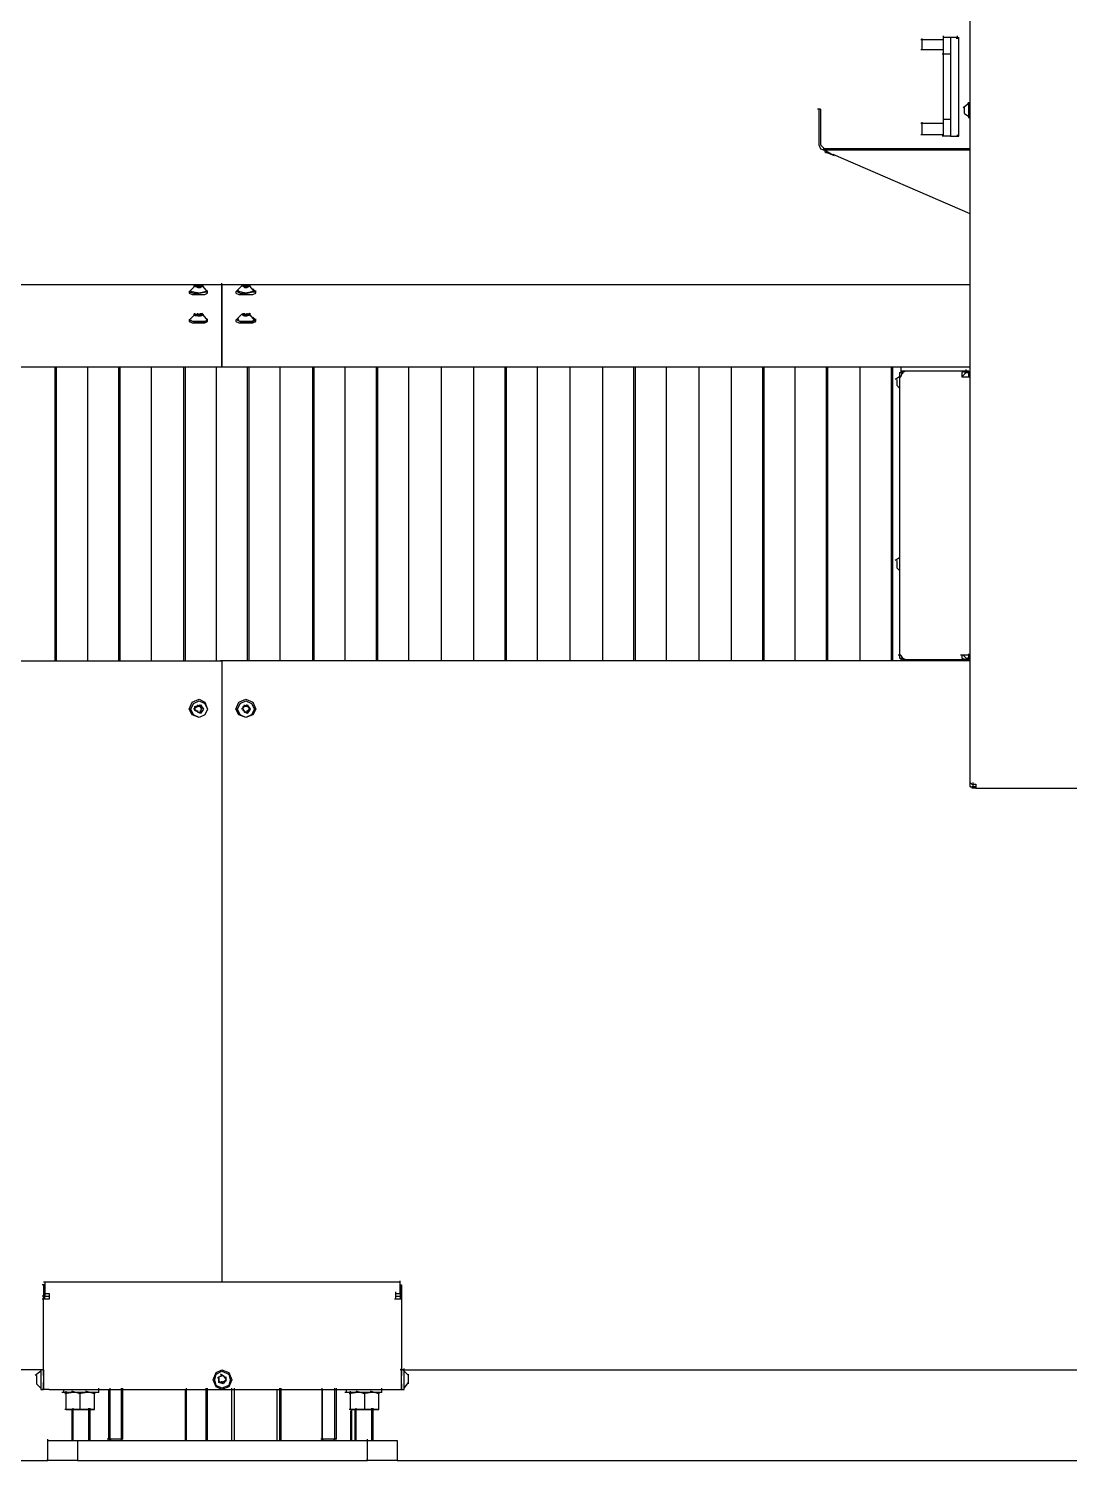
# Model space of a CAD drawing. Header units: inches. Extents: x 13215 to 16529, y 27038 to 34809.
# Drawn here: x 14732 to 15613, y 32418 to 33630 of the extents above; entities that cross this region are included whole.
import ezdxf

# ---------------------------------------------------------------- set-up
doc = ezdxf.new("R2010")
doc.units = ezdxf.units.IN
doc.header["$MEASUREMENT"] = 0
doc.layers.add('MAQUINAS', color=181, linetype='Continuous')

msp = doc.modelspace()

# ---------------------------------------------------------------- linework, layer by layer
at = {"layer": 'MAQUINAS'}
for points in [[(15529.1, 32991.8), (15529.1, 33772.7)], [(15506.4, 33620.6), (15487.2, 33620.6)], [(15488.4, 33612.2), (15488.4, 33621.8)], [(15506.4, 33608.6), (15506.4, 33624.2)], [(15506.4, 33623), (15512.4, 33623)], [(15512.4, 33623), (15512.4, 33539.1)], [(15512.4, 33623), (15518.3, 33623)], [(15519.5, 33621.8), (15517.1, 33621.8)], [(15518.3, 33621.8), (15518.3, 33624.2)], [(15519.5, 33539.1), (15519.5, 33623)], [(15506.4, 33612.2), (15487.2, 33612.2)], [(15512.4, 33608.6), (15505.2, 33608.6)], [(15506.4, 33553.5), (15506.4, 33609.8)], [(15527.9, 33566.7), (15523.1, 33563.1)], [(15524.3, 33558.3), (15524.3, 33564.3)], [(15529.1, 33566.7), (15526.7, 33566.7)], [(15527.9, 33554.7), (15527.9, 33567.9)], [(15402.2, 33561.9), (15399.8, 33561.9)], [(15401, 33561.9), (15401, 33531.9)], [(15402.2, 33561.9), (15402.2, 33531.9)], [(15506.4, 33539.1), (15506.4, 33554.7)], [(15506.4, 33553.5), (15512.4, 33553.5)], [(15524.3, 33558.3), (15527.9, 33555.9)], [(15527.9, 33554.7), (15529.1, 33554.7)], [(15506.4, 33549.9), (15487.2, 33549.9)], [(15506.4, 33540.3), (15487.2, 33540.3)], [(15488.4, 33540.3), (15488.4, 33551.1)], [(15518.3, 33539.1), (15518.3, 33540.3)], [(15401, 33531.9), (15402.2, 33528.4), (15405.8, 33527.2)], [(15402.2, 33531.9), (15405.8, 33528.4)], [(15529.1, 33528.4), (15404.6, 33528.4)], [(15405.8, 33528.4), (15405.8, 33527.2)], [(15512.4, 33539.1), (15505.2, 33539.1)], [(15512.4, 33539.1), (15518.3, 33539.1)], [(15518.3, 33539.1), (15519.5, 33539.1)], [(15529.1, 33527.2), (15404.6, 33527.2)], [(15414.1, 33522.4), (15405.8, 33527.2)], [(15414.1, 33522.4), (15405.8, 33526)], [(15407, 33527.2), (15407, 33526)], [(15407, 33524.8), (15407, 33527.2)], [(15529.1, 33473.3), (15412.9, 33523.6)], [(14895.5, 33413.4), (13410.3, 33413.4)], [(14872.7, 33412.2), (14868, 33407.4)], [(14869.2, 33408.6), (14868, 33407.4), (14871.6, 33406.2), (14876.3, 33406.2), (14882.3, 33407.4), (14883.5, 33407.4)], [(14868, 33407.4), (14868, 33406.2)], [(14883.5, 33407.4), (14881.1, 33407.4), (14876.3, 33406.2), (14870.4, 33407.4), (14869.2, 33407.4)], [(14875.1, 33412.2), (14871.6, 33412.2)], [(14872.7, 33412.2), (14872.7, 33413.4)], [(14875.1, 33412.2), (14872.7, 33412.2)], [(14872.7, 33412.2), (14875.1, 33411)], [(14879.9, 33412.2), (14877.5, 33411), (14872.7, 33412.2), (14879.9, 33412.2)], [(14877.5, 33412.2), (14873.9, 33412.2)], [(14877.5, 33412.2), (14873.9, 33412.2)], [(14875.1, 33412.2), (14875.1, 33413.4)], [(14875.1, 33411), (14875.1, 33413.4)], [(14875.1, 33412.2), (14875.1, 33411)], [(14875.1, 33411), (14875.1, 33412.2)], [(14875.1, 33411), (14877.5, 33411)], [(14878.7, 33412.2), (14876.3, 33412.2)], [(14877.5, 33412.2), (14877.5, 33413.4)], [(14877.5, 33411), (14877.5, 33413.4)], [(14877.5, 33411), (14878.7, 33413.4)], [(14877.5, 33412.2), (14877.5, 33411)], [(14877.5, 33411), (14877.5, 33412.2)], [(14878.7, 33412.2), (14877.5, 33412.2)], [(14878.7, 33412.2), (14878.7, 33413.4)], [(14883.5, 33407.4), (14878.7, 33413.4)], [(14883.5, 33407.4), (14881.1, 33409.8)], [(14883.5, 33407.4), (14883.5, 33408.6)], [(14883.5, 33406.2), (14883.5, 33408.6)], [(15529.1, 33413.4), (14894.3, 33413.4)], [(14895.5, 33373.8), (14895.5, 33414.6)], [(14895.5, 33413.4), (14895.5, 33414.6)], [(14895.5, 33413.4), (14895.5, 33414.6)], [(14895.5, 33413.4), (14895.5, 33373.8)], [(14912.3, 33412.2), (14907.5, 33407.4)], [(14907.5, 33407.4), (14907.5, 33406.2)], [(14909.9, 33408.6), (14908.7, 33407.4), (14911.1, 33406.2), (14917.1, 33406.2), (14921.9, 33407.4), (14924.3, 33407.4)], [(14908.7, 33407.4), (14908.7, 33408.6)], [(14923.1, 33407.4), (14920.7, 33407.4), (14915.9, 33406.2), (14911.1, 33407.4), (14908.7, 33407.4)], [(14914.7, 33412.2), (14912.3, 33412.2)], [(14913.5, 33412.2), (14913.5, 33413.4)], [(14917.1, 33412.2), (14913.5, 33412.2)], [(14914.7, 33412.2), (14913.5, 33412.2)], [(14917.1, 33412.2), (14913.5, 33412.2)], [(14913.5, 33412.2), (14914.7, 33411)], [(14919.5, 33412.2), (14917.1, 33411), (14913.5, 33412.2), (14919.5, 33412.2)], [(14914.7, 33412.2), (14914.7, 33413.4)], [(14914.7, 33411), (14914.7, 33413.4)], [(14914.7, 33412.2), (14914.7, 33411)], [(14914.7, 33411), (14914.7, 33412.2)], [(14914.7, 33411), (14917.1, 33411)], [(14919.5, 33412.2), (14915.9, 33412.2)], [(14917.1, 33412.2), (14917.1, 33413.4)], [(14917.1, 33411), (14917.1, 33413.4)], [(14917.1, 33411), (14919.5, 33413.4)], [(14917.1, 33412.2), (14917.1, 33411)], [(14917.1, 33411), (14917.1, 33412.2)], [(14919.5, 33412.2), (14917.1, 33412.2)], [(14923.1, 33407.4), (14918.3, 33413.4)], [(14919.5, 33412.2), (14919.5, 33413.4)], [(14924.3, 33407.4), (14921.9, 33409.8)], [(14924.3, 33406.2), (14924.3, 33408.6)], [(14868, 33406.2), (14870.4, 33405), (14881.1, 33405), (14883.5, 33406.2)], [(14907.5, 33406.2), (14909.9, 33405), (14921.9, 33405), (14924.3, 33406.2)], [(14872.7, 33388.2), (14868, 33383.4)], [(14869.2, 33384.6), (14868, 33383.4), (14871.6, 33382.2), (14882.3, 33382.2), (14883.5, 33383.4)], [(14868, 33383.4), (14868, 33382.2)], [(14883.5, 33383.4), (14881.1, 33382.2), (14870.4, 33382.2), (14869.2, 33383.4)], [(14875.1, 33388.2), (14871.6, 33388.2)], [(14872.7, 33388.2), (14872.7, 33389.4)], [(14875.1, 33388.2), (14873.9, 33388.2), (14873.9, 33387), (14872.7, 33387), (14872.7, 33388.2)], [(14872.7, 33388.2), (14875.1, 33387)], [(14879.9, 33388.2), (14877.5, 33387), (14872.7, 33387), (14872.7, 33388.2), (14879.9, 33388.2)], [(14877.5, 33388.2), (14873.9, 33388.2)], [(14877.5, 33388.2), (14873.9, 33388.2)], [(14875.1, 33388.2), (14875.1, 33389.4)], [(14875.1, 33387), (14875.1, 33389.4)], [(14875.1, 33388.2), (14875.1, 33387)], [(14875.1, 33387), (14875.1, 33388.2)], [(14875.1, 33387), (14877.5, 33387)], [(14878.7, 33388.2), (14876.3, 33388.2)], [(14877.5, 33388.2), (14877.5, 33389.4)], [(14877.5, 33387), (14877.5, 33389.4)], [(14877.5, 33387), (14878.7, 33389.4)], [(14877.5, 33388.2), (14877.5, 33387)], [(14877.5, 33387), (14877.5, 33388.2)], [(14878.7, 33388.2), (14878.7, 33387), (14877.5, 33387), (14877.5, 33388.2)], [(14878.7, 33388.2), (14878.7, 33389.4)], [(14883.5, 33383.4), (14878.7, 33389.4)], [(14883.5, 33383.4), (14881.1, 33385.8)], [(14883.5, 33382.2), (14883.5, 33384.6)], [(14883.5, 33383.4), (14883.5, 33384.6)], [(14912.3, 33388.2), (14907.5, 33383.4)], [(14907.5, 33383.4), (14907.5, 33382.2)], [(14909.9, 33384.6), (14908.7, 33383.4), (14911.1, 33382.2), (14921.9, 33382.2), (14924.3, 33383.4)], [(14908.7, 33383.4), (14908.7, 33384.6)], [(14923.1, 33383.4), (14920.7, 33382.2), (14911.1, 33382.2), (14908.7, 33383.4)], [(14914.7, 33388.2), (14912.3, 33388.2)], [(14913.5, 33388.2), (14913.5, 33389.4)], [(14917.1, 33388.2), (14913.5, 33388.2)], [(14914.7, 33388.2), (14914.7, 33387), (14913.5, 33387), (14913.5, 33388.2)], [(14917.1, 33388.2), (14913.5, 33388.2)], [(14913.5, 33388.2), (14914.7, 33387)], [(14919.5, 33388.2), (14917.1, 33387), (14913.5, 33387), (14913.5, 33388.2), (14919.5, 33388.2)], [(14914.7, 33388.2), (14914.7, 33389.4)], [(14914.7, 33387), (14914.7, 33389.4)], [(14914.7, 33388.2), (14914.7, 33387)], [(14914.7, 33387), (14914.7, 33388.2)], [(14914.7, 33387), (14917.1, 33387)], [(14919.5, 33388.2), (14915.9, 33388.2)], [(14917.1, 33388.2), (14917.1, 33389.4)], [(14917.1, 33387), (14917.1, 33389.4)], [(14917.1, 33387), (14919.5, 33389.4)], [(14917.1, 33388.2), (14917.1, 33387)], [(14917.1, 33387), (14917.1, 33388.2)], [(14919.5, 33388.2), (14918.3, 33387), (14918.3, 33388.2), (14917.1, 33388.2)], [(14923.1, 33383.4), (14918.3, 33389.4)], [(14919.5, 33388.2), (14919.5, 33389.4)], [(14924.3, 33383.4), (14921.9, 33385.8)], [(14924.3, 33382.2), (14924.3, 33384.6)], [(14868, 33382.2), (14870.4, 33381), (14881.1, 33381), (14883.5, 33382.2)], [(14895.5, 33369.1), (14895.5, 33375)], [(14895.5, 33373.8), (14895.5, 33369.1)], [(14895.5, 33343.9), (14895.5, 33370.3)], [(14907.5, 33382.2), (14909.9, 33381), (14921.9, 33381), (14924.3, 33382.2)], [(14895.5, 33369.1), (14895.5, 33343.9)], [(13411.5, 33343.9), (14895.5, 33343.9)], [(14754.2, 33343.9), (14754.2, 33094.8)], [(14755.4, 33343.9), (14755.4, 33094.8)], [(14781.7, 33343.9), (14781.7, 33094.8)], [(14808.1, 33343.9), (14808.1, 33094.8)], [(14809.3, 33343.9), (14809.3, 33094.8)], [(14835.6, 33343.9), (14835.6, 33094.8)], [(14863.2, 33343.9), (14863.2, 33094.8)], [(14864.4, 33343.9), (14864.4, 33094.8)], [(14890.7, 33343.9), (14890.7, 33094.8)], [(14895.5, 33343.9), (15529.1, 33343.9)], [(14917.1, 33343.9), (14917.1, 33094.8)], [(14918.3, 33343.9), (14918.3, 33094.8)], [(14944.6, 33343.9), (14944.6, 33094.8)], [(14972.2, 33343.9), (14972.2, 33094.8)], [(14973.4, 33343.9), (14973.4, 33094.8)], [(14999.7, 33343.9), (14999.7, 33094.8)], [(15026.1, 33343.9), (15026.1, 33094.8)], [(15027.3, 33343.9), (15027.3, 33094.8)], [(15053.6, 33343.9), (15053.6, 33094.8)], [(15081.2, 33343.9), (15081.2, 33094.8)], [(15081.2, 33343.9), (15081.2, 33094.8)], [(15108.7, 33343.9), (15108.7, 33094.8)], [(15135.1, 33343.9), (15135.1, 33094.8)], [(15136.3, 33343.9), (15136.3, 33094.8)], [(15162.6, 33343.9), (15162.6, 33094.8)], [(15190.2, 33343.9), (15190.2, 33094.8)], [(15190.2, 33343.9), (15190.2, 33094.8)], [(15217.7, 33343.9), (15217.7, 33094.8)], [(15244.1, 33343.9), (15244.1, 33094.8)], [(15245.3, 33343.9), (15245.3, 33094.8)], [(15271.6, 33343.9), (15271.6, 33094.8)], [(15299.2, 33343.9), (15299.2, 33094.8)], [(15299.2, 33343.9), (15299.2, 33094.8)], [(15326.7, 33343.9), (15326.7, 33094.8)], [(15353.1, 33343.9), (15353.1, 33094.8)], [(15354.2, 33343.9), (15354.2, 33094.8)], [(15380.6, 33343.9), (15380.6, 33094.8)], [(15407, 33343.9), (15407, 33094.8)], [(15408.1, 33343.9), (15408.1, 33094.8)], [(15435.7, 33343.9), (15435.7, 33094.8)], [(15462, 33343.9), (15462, 33094.8)], [(15463.2, 33343.9), (15463.2, 33094.8)], [(15463.2, 33343.9), (15463.2, 33094.8)], [(15469.2, 33335.5), (15465.6, 33333.1)], [(15469.2, 33339.1), (15471.6, 33339.1)], [(15469.2, 33339.1), (15469.2, 33335.5)], [(15469.2, 33335.5), (15470.4, 33335.5)], [(15469.2, 33335.5), (15469.2, 33099.6)], [(15470.4, 33343.9), (15470.4, 33339.1)], [(15470.4, 33335.5), (15471.6, 33339.1), (15474, 33340.3)], [(15474, 33340.3), (15470.4, 33340.3)], [(15471.6, 33339.1), (15471.6, 33340.3)], [(15471.6, 33339.1), (15471.6, 33340.3)], [(15471.6, 33340.3), (15471.6, 33339.1)], [(15471.6, 33339.1), (15471.6, 33337.9)], [(15525.5, 33340.3), (15472.8, 33340.3)], [(15525.5, 33340.3), (15521.9, 33339.1), (15521.9, 33335.5)], [(15525.5, 33339.1), (15521.9, 33335.5)], [(15521.9, 33335.5), (15529.1, 33335.5)], [(15527.9, 33340.3), (15524.3, 33340.3)], [(15524.3, 33339.1), (15527.9, 33339.1)], [(15527.9, 33339.1), (15524.3, 33339.1)], [(15525.5, 33339.1), (15525.5, 33341.5)], [(15529.1, 33339.1), (15526.7, 33339.1)], [(15527.9, 33335.5), (15527.9, 33340.3)], [(15527.9, 33340.3), (15527.9, 33339.1)], [(15466.8, 33333.1), (15466.8, 33328.3)], [(15466.8, 33328.3), (15469.2, 33325.9)], [(15469.2, 33182.2), (15465.6, 33179.8)], [(15466.8, 33179.8), (15466.8, 33173.8)], [(15466.8, 33173.8), (15469.2, 33171.4)], [(13411.5, 33094.8), (14895.5, 33094.8)], [(15529.1, 33094.8), (14894.3, 33094.8)], [(14895.5, 33094.8), (14895.5, 32568.9)], [(14895.5, 33094.8), (14895.5, 32568.9)], [(15470.4, 33099.6), (15468, 33099.6)], [(15469.2, 33099.6), (15469.2, 33097.2)], [(15469.2, 33097.2), (15471.6, 33097.2)], [(15474, 33096), (15471.6, 33097.2), (15470.4, 33099.6)], [(15470.4, 33097.2), (15470.4, 33094.8)], [(15471.6, 33097.2), (15471.6, 33098.4)], [(15471.6, 33096), (15471.6, 33098.4)], [(15471.6, 33097.2), (15471.6, 33098.4)], [(15471.6, 33096), (15474, 33096)], [(15474, 33096), (15525.5, 33096)], [(15529.1, 33099.6), (15520.7, 33099.6)], [(15521.9, 33099.6), (15521.9, 33097.2), (15525.5, 33096)], [(15523.1, 33099.6), (15525.5, 33097.2)], [(15525.5, 33097.2), (15525.5, 33096)], [(15525.5, 33097.2), (15527.9, 33097.2)], [(15525.5, 33096), (15527.9, 33096)], [(15529.1, 33097.2), (15526.7, 33097.2)], [(15527.9, 33097.2), (15527.9, 33100.8)], [(15527.9, 33096), (15527.9, 33098.4)], [(14883.5, 33054), (14881.1, 33049.3), (14876.3, 33046.9), (14870.4, 33049.3), (14868, 33054), (14870.4, 33060), (14876.3, 33062.4), (14881.1, 33060), (14883.5, 33054)], [(14883.5, 33054), (14881.1, 33049.3), (14876.3, 33046.9), (14871.6, 33049.3), (14869.2, 33054), (14871.6, 33058.8), (14876.3, 33061.2), (14881.1, 33058.8), (14883.5, 33054)], [(14875.1, 33056.4), (14871.6, 33054)], [(14875.1, 33056.4), (14871.6, 33054)], [(14879.9, 33054), (14877.5, 33050.4), (14872.7, 33052.8), (14872.7, 33056.4), (14877.5, 33057.6), (14879.9, 33054)], [(14872.7, 33054), (14872.7, 33055.2)], [(14877.5, 33056.4), (14873.9, 33056.4)], [(14877.5, 33056.4), (14873.9, 33056.4)], [(14875.1, 33056.4), (14875.1, 33057.6)], [(14878.7, 33054), (14876.3, 33057.6)], [(14878.7, 33054), (14876.3, 33057.6)], [(14877.5, 33056.4), (14877.5, 33057.6)], [(14877.5, 33051.6), (14878.7, 33055.2)], [(14877.5, 33051.6), (14878.7, 33055.2)], [(14878.7, 33054), (14878.7, 33055.2)], [(14924.3, 33054), (14921.9, 33049.3), (14915.9, 33046.9), (14909.9, 33049.3), (14907.5, 33054), (14909.9, 33060), (14915.9, 33062.4), (14921.9, 33060), (14924.3, 33054)], [(14923.1, 33054), (14920.7, 33049.3), (14915.9, 33046.9), (14911.1, 33049.3), (14908.7, 33054), (14911.1, 33058.8), (14915.9, 33061.2), (14920.7, 33058.8), (14923.1, 33054)], [(14914.7, 33056.4), (14912.3, 33054)], [(14914.7, 33056.4), (14912.3, 33054)], [(14919.5, 33054), (14917.1, 33050.4), (14913.5, 33052.8), (14913.5, 33056.4), (14917.1, 33057.6), (14919.5, 33054)], [(14917.1, 33056.4), (14913.5, 33056.4)], [(14917.1, 33056.4), (14913.5, 33056.4)], [(14913.5, 33054), (14913.5, 33055.2)], [(14914.7, 33056.4), (14914.7, 33057.6)], [(14919.5, 33054), (14915.9, 33057.6)], [(14919.5, 33054), (14915.9, 33057.6)], [(14917.1, 33056.4), (14917.1, 33057.6)], [(14917.1, 33051.6), (14919.5, 33055.2)], [(14917.1, 33051.6), (14919.5, 33055.2)], [(14919.5, 33054), (14919.5, 33055.2)], [(14872.7, 33054), (14875.1, 33051.6)], [(14872.7, 33054), (14875.1, 33051.6)], [(14875.1, 33051.6), (14875.1, 33052.8)], [(14875.1, 33051.6), (14877.5, 33051.6)], [(14875.1, 33051.6), (14877.5, 33051.6)], [(14877.5, 33051.6), (14877.5, 33052.8)], [(14913.5, 33054), (14914.7, 33051.6)], [(14913.5, 33054), (14914.7, 33051.6)], [(14914.7, 33051.6), (14914.7, 33052.8)], [(14914.7, 33051.6), (14917.1, 33051.6)], [(14914.7, 33051.6), (14917.1, 33051.6)], [(14917.1, 33051.6), (14917.1, 33052.8)], [(15529.1, 32988.2), (15529.1, 32993)], [(15529.1, 32991.8), (15530.3, 32990.6), (15533.9, 32990.6)], [(15529.1, 32988.2), (15531.5, 32988.2)], [(15533.9, 32988.2), (15530.3, 32988.2)], [(15533.9, 32987), (15530.3, 32987)], [(15531.5, 32988.2), (15531.5, 32991.8)], [(15531.5, 32988.2), (15531.5, 32991.8)], [(15531.5, 32987), (15531.5, 32989.4)], [(15533.9, 32990.6), (15533.9, 32987)], [(15533.9, 32987), (15808.2, 32987)], [(15046.4, 32559.4), (15046.4, 32570.1)], [(14745.8, 32566.6), (14743.4, 32566.6)], [(15046.4, 32568.9), (14744.6, 32568.9)], [(14744.6, 32566.6), (14744.6, 32557)], [(14745.8, 32568.9), (14745.8, 32559.4)], [(14745.8, 32566.6), (14745.8, 32557)], [(14745.8, 32559.4), (14745.8, 32557)], [(14745.8, 32559.4), (14749.4, 32559.4)], [(14745.8, 32554.6), (14745.8, 32558.2)], [(14749.4, 32559.4), (14749.4, 32554.6)], [(15042.8, 32554.6), (15042.8, 32560.6)], [(15042.8, 32559.4), (15046.4, 32559.4)], [(15046.4, 32566.6), (15046.4, 32557)], [(15046.4, 32566.6), (15047.6, 32566.6)], [(15046.4, 32559.4), (15046.4, 32557)], [(15047.6, 32566.6), (15047.6, 32557)], [(14745.8, 32557), (14743.4, 32557)], [(14749.4, 32554.6), (14743.4, 32554.6)], [(14744.6, 32557), (14744.6, 32554.6)], [(14744.6, 32489.9), (14744.6, 32555.8)], [(14745.8, 32557), (14749.4, 32557)], [(15047.6, 32554.6), (15041.6, 32554.6)], [(15042.8, 32557), (15046.4, 32557)], [(15046.4, 32557), (15047.6, 32557)], [(15046.4, 32557), (15046.4, 32554.6)], [(15047.6, 32557), (15047.6, 32554.6)], [(15047.6, 32554.6), (15047.6, 32489.9)], [(14742.2, 32494.7), (13573.2, 32494.7)], [(14742.2, 32493.5), (14737.4, 32489.9)], [(14738.6, 32489.9), (14738.6, 32482.7)], [(14744.6, 32494.7), (14741, 32494.7)], [(14742.2, 32494.7), (14742.2, 32477.9)], [(14744.6, 32494.7), (14744.6, 32477.9)], [(14903.9, 32486.3), (14901.5, 32480.3), (14895.5, 32477.9), (14890.7, 32480.3), (14888.3, 32486.3), (14890.7, 32492.3), (14895.5, 32494.7), (14901.5, 32492.3), (14903.9, 32486.3)], [(14902.7, 32486.3), (14901.5, 32481.5), (14895.5, 32479.1), (14890.7, 32481.5), (14889.5, 32486.3), (14890.7, 32491.1), (14895.5, 32493.5), (14901.5, 32491.1), (14902.7, 32486.3)], [(14895.5, 32489.9), (14891.9, 32487.5)], [(14895.5, 32489.9), (14891.9, 32487.5)], [(14899.1, 32486.3), (14896.7, 32482.7), (14893.1, 32483.9), (14893.1, 32488.7), (14896.7, 32489.9), (14899.1, 32486.3)], [(14893.1, 32487.5), (14893.1, 32488.7)], [(14893.1, 32487.5), (14893.1, 32485.1)], [(14893.1, 32487.5), (14893.1, 32485.1)], [(14893.1, 32485.1), (14893.1, 32486.3)], [(14899.1, 32487.5), (14894.3, 32491.1)], [(14899.1, 32487.5), (14894.3, 32491.1)], [(14895.5, 32489.9), (14895.5, 32491.1)], [(14895.5, 32483.9), (14899.1, 32486.3)], [(14895.5, 32483.9), (14899.1, 32486.3)], [(14899.1, 32487.5), (14899.1, 32488.7)], [(14899.1, 32485.1), (14899.1, 32488.7)], [(14899.1, 32485.1), (14899.1, 32488.7)], [(14899.1, 32485.1), (14899.1, 32486.3)], [(15050, 32494.7), (15046.4, 32494.7)], [(15047.6, 32477.9), (15047.6, 32495.9)], [(15053.6, 32489.9), (15048.8, 32494.7)], [(15050, 32477.9), (15050, 32495.9)], [(15050, 32494.7), (16217.8, 32494.7)], [(15053.6, 32482.7), (15053.6, 32491.1)], [(14738.6, 32482.7), (14742.2, 32479.1)], [(14742.2, 32477.9), (14744.6, 32477.9)], [(14749.4, 32477.9), (14743.4, 32477.9)], [(14744.6, 32477.9), (14744.6, 32483.9)], [(14749.4, 32477.9), (15042.8, 32477.9)], [(14791.3, 32475.5), (14760.2, 32475.5)], [(14761.4, 32477.9), (14761.4, 32475.5)], [(14769.7, 32475.5), (14762.6, 32474.3)], [(14763.8, 32474.3), (14763.8, 32476.7)], [(14763.8, 32461.1), (14763.8, 32475.5)], [(14775.7, 32474.3), (14768.5, 32476.7)], [(14781.7, 32475.5), (14774.5, 32474.3)], [(14775.7, 32461.1), (14775.7, 32475.5)], [(14787.7, 32474.3), (14780.5, 32476.7)], [(14787.7, 32475.5), (14787.7, 32474.3)], [(14787.7, 32461.1), (14787.7, 32475.5)], [(14791.3, 32475.5), (14791.3, 32479.1)], [(14799.7, 32477.9), (14799.7, 32436)], [(14800.9, 32434.8), (14800.9, 32479.1)], [(14810.5, 32434.8), (14810.5, 32479.1)], [(14811.7, 32436), (14811.7, 32479.1)], [(14864.4, 32477.9), (14864.4, 32434.8)], [(14865.6, 32434.8), (14865.6, 32479.1)], [(14882.3, 32434.8), (14882.3, 32479.1)], [(14883.5, 32434.8), (14883.5, 32479.1)], [(14893.1, 32485.1), (14895.5, 32483.9)], [(14893.1, 32485.1), (14895.5, 32483.9)], [(14895.5, 32483.9), (14895.5, 32485.1)], [(14903.9, 32434.8), (14903.9, 32479.1)], [(14906.3, 32434.8), (14906.3, 32479.1)], [(14942.2, 32477.9), (14942.2, 32434.8)], [(14944.6, 32434.8), (14944.6, 32479.1)], [(14944.6, 32477.9), (14944.6, 32434.8)], [(14945.8, 32434.8), (14945.8, 32479.1)], [(14980.5, 32434.8), (14980.5, 32479.1)], [(14980.5, 32477.9), (14980.5, 32436)], [(14991.3, 32434.8), (14991.3, 32479.1)], [(14992.5, 32436), (14992.5, 32479.1)], [(15030.9, 32475.5), (14999.7, 32475.5)], [(15000.9, 32477.9), (15000.9, 32475.5)], [(15010.5, 32475.5), (15003.3, 32474.3)], [(15004.5, 32474.3), (15004.5, 32476.7)], [(15004.5, 32461.1), (15004.5, 32475.5)], [(15016.5, 32474.3), (15009.3, 32476.7)], [(15022.5, 32475.5), (15015.3, 32474.3)], [(15016.5, 32461.1), (15016.5, 32475.5)], [(15028.5, 32474.3), (15021.3, 32476.7)], [(15028.5, 32475.5), (15028.5, 32474.3)], [(15028.5, 32461.1), (15028.5, 32475.5)], [(15030.9, 32475.5), (15030.9, 32479.1)], [(15042.8, 32477.9), (15047.6, 32477.9)], [(15047.6, 32482.7), (15047.6, 32477.9)], [(15047.6, 32477.9), (15050, 32477.9)], [(15050, 32479.1), (15053.6, 32483.9)], [(14769.7, 32461.1), (14762.6, 32461.1)], [(14763.8, 32461.1), (14763.8, 32462.3)], [(14763.8, 32461.1), (14769.7, 32461.1)], [(14781.7, 32461.1), (14768.5, 32461.1)], [(14768.5, 32461.1), (14768.5, 32434.8)], [(14769.7, 32434.8), (14769.7, 32462.3)], [(14769.7, 32461.1), (14775.7, 32461.1)], [(14775.7, 32461.1), (14781.7, 32461.1)], [(14787.7, 32461.1), (14780.5, 32461.1)], [(14781.7, 32461.1), (14787.7, 32461.1)], [(14782.9, 32434.8), (14782.9, 32462.3)], [(14784.1, 32434.8), (14784.1, 32462.3)], [(14787.7, 32461.1), (14787.7, 32462.3)], [(15010.5, 32461.1), (15003.3, 32461.1)], [(15004.5, 32461.1), (15004.5, 32462.3)], [(15004.5, 32461.1), (15010.5, 32461.1)], [(15005.7, 32434.8), (15005.7, 32461.1)], [(15008.1, 32461.1), (15008.1, 32434.8)], [(15009.3, 32434.8), (15009.3, 32462.3)], [(15022.5, 32461.1), (15009.3, 32461.1)], [(15010.5, 32461.1), (15016.5, 32461.1)], [(15016.5, 32461.1), (15022.5, 32461.1)], [(15028.5, 32461.1), (15021.3, 32461.1)], [(15022.5, 32434.8), (15022.5, 32462.3)], [(15022.5, 32461.1), (15028.5, 32461.1)], [(15023.7, 32434.8), (15023.7, 32462.3)], [(15028.5, 32461.1), (15028.5, 32462.3)], [(15004.5, 32460), (15004.5, 32434.8)], [(14810.5, 32434.8), (14811.7, 32437.2)], [(14990.1, 32434.8), (14992.5, 32437.2)], [(14748.2, 32418), (14748.2, 32436)], [(14748.2, 32434.8), (14773.3, 32434.8)], [(14773.3, 32434.8), (15018.9, 32434.8)], [(14773.3, 32434.8), (14773.3, 32418)], [(14811.7, 32436), (14798.5, 32436)], [(14799.7, 32436), (14802.1, 32434.8)], [(14992.5, 32436), (14979.3, 32436)], [(14980.5, 32436), (14981.7, 32434.8)], [(15018.9, 32418), (15018.9, 32436)], [(15018.9, 32434.8), (15044, 32434.8)], [(15044, 32434.8), (15044, 32418)], [(13914.5, 32418), (14748.2, 32418)], [(14773.3, 32418), (14747, 32418)], [(14773.3, 32418), (15018.9, 32418)], [(15044, 32418), (15017.7, 32418)], [(15044, 32418), (15973.5, 32418)]]:
    msp.add_lwpolyline(points, dxfattribs=at)

doc.saveas('drawing.dxf')
